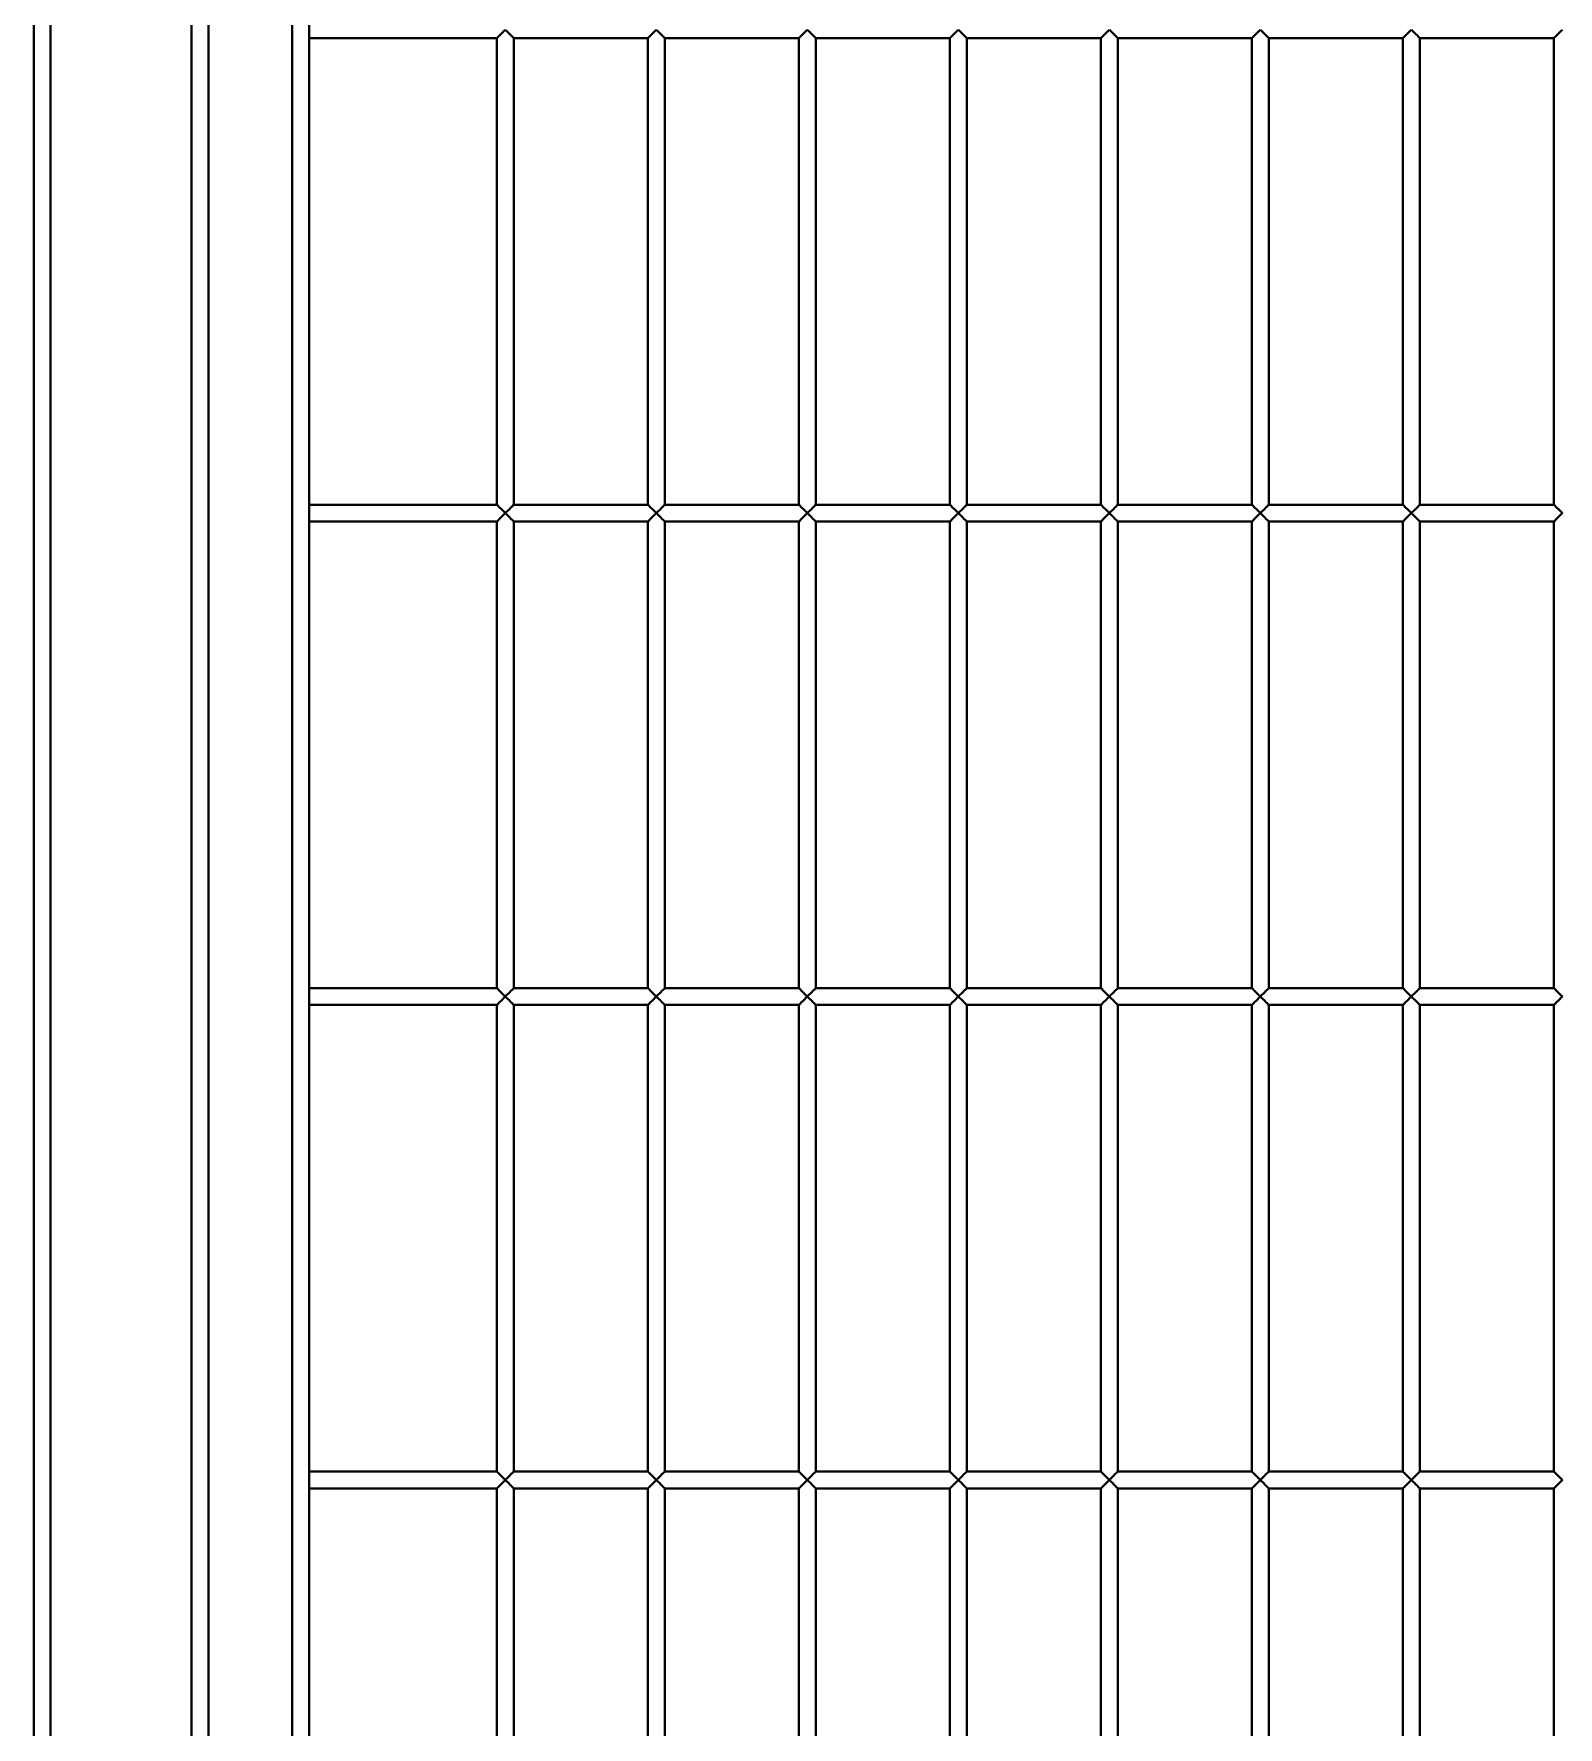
# Model space of a CAD drawing. Header units: millimetres. Extents: x 0 to 420, y 0 to 297.
# Drawn here: x 277.32 to 286.41, y 225.83 to 235.92 of the extents above; entities that cross this region are included whole.
import ezdxf

# ---------------------------------------------------------------- set-up
doc = ezdxf.new("R2010")
doc.units = ezdxf.units.MM

msp = doc.modelspace()

# ---------------------------------------------------------------- linework, layer by layer
at = {"color": 7, "linetype": 'Continuous', "lineweight": 40}
for p, q in [((277.3225, 215.8453), (277.3225, 255.8453)), ((277.4225, 255.8453), (277.4225, 215.8453)), ((278.2625, 217.8453), (278.2625, 253.8453)), ((278.3625, 253.7453), (278.3625, 217.9453)), ((278.8625, 218.4453), (278.8625, 253.2453)), ((278.9625, 253.1453), (278.9625, 218.5453)), ((278.9625, 235.8953), (280.0825, 235.8953)), ((280.0825, 235.8953), (280.0825, 233.1153)), ((280.1825, 233.1153), (280.1825, 235.8953)), ((280.1825, 235.8953), (280.9825, 235.8953)), ((280.9825, 235.8953), (280.9825, 233.1153)), ((281.0825, 233.1153), (281.0825, 235.8953)), ((281.0825, 235.8953), (281.8825, 235.8953)), ((281.8825, 235.8953), (281.8825, 233.1153)), ((281.9825, 233.1153), (281.9825, 235.8953)), ((281.9825, 235.8953), (282.7825, 235.8953)), ((282.7825, 235.8953), (282.7825, 233.1153)), ((282.8825, 233.1153), (282.8825, 235.8953)), ((282.8825, 235.8953), (283.6825, 235.8953)), ((283.6825, 235.8953), (283.6825, 233.1153)), ((283.7825, 233.1153), (283.7825, 235.8953)), ((283.7825, 235.8953), (284.5825, 235.8953)), ((284.5825, 235.8953), (284.5825, 233.1153)), ((284.6825, 233.1153), (284.6825, 235.8953)), ((284.6825, 235.8953), (285.4825, 235.8953)), ((285.4825, 235.8953), (285.4825, 233.1153)), ((285.5825, 233.1153), (285.5825, 235.8953)), ((285.5825, 235.8953), (286.3825, 235.8953)), ((286.3825, 235.8953), (286.3825, 233.1153)), ((280.0825, 233.1153), (278.9625, 233.1153)), ((280.9825, 233.1153), (280.1825, 233.1153)), ((281.8825, 233.1153), (281.0825, 233.1153)), ((282.7825, 233.1153), (281.9825, 233.1153)), ((283.6825, 233.1153), (282.8825, 233.1153)), ((284.5825, 233.1153), (283.7825, 233.1153)), ((285.4825, 233.1153), (284.6825, 233.1153)), ((286.3825, 233.1153), (285.5825, 233.1153)), ((278.9625, 233.0153), (280.0825, 233.0153)), ((280.0825, 233.0153), (280.0825, 230.2353)), ((280.1825, 230.2353), (280.1825, 233.0153)), ((280.1825, 233.0153), (280.9825, 233.0153)), ((280.9825, 233.0153), (280.9825, 230.2353)), ((281.0825, 230.2353), (281.0825, 233.0153)), ((281.0825, 233.0153), (281.8825, 233.0153)), ((281.8825, 233.0153), (281.8825, 230.2353)), ((281.9825, 230.2353), (281.9825, 233.0153)), ((281.9825, 233.0153), (282.7825, 233.0153)), ((282.7825, 233.0153), (282.7825, 230.2353)), ((282.8825, 230.2353), (282.8825, 233.0153)), ((282.8825, 233.0153), (283.6825, 233.0153)), ((283.6825, 233.0153), (283.6825, 230.2353)), ((283.7825, 230.2353), (283.7825, 233.0153)), ((283.7825, 233.0153), (284.5825, 233.0153)), ((284.5825, 233.0153), (284.5825, 230.2353)), ((284.6825, 230.2353), (284.6825, 233.0153)), ((284.6825, 233.0153), (285.4825, 233.0153)), ((285.4825, 233.0153), (285.4825, 230.2353)), ((285.5825, 230.2353), (285.5825, 233.0153)), ((285.5825, 233.0153), (286.3825, 233.0153)), ((286.3825, 233.0153), (286.3825, 230.2353)), ((280.0825, 230.2353), (278.9625, 230.2353)), ((280.9825, 230.2353), (280.1825, 230.2353)), ((281.8825, 230.2353), (281.0825, 230.2353)), ((282.7825, 230.2353), (281.9825, 230.2353)), ((283.6825, 230.2353), (282.8825, 230.2353)), ((284.5825, 230.2353), (283.7825, 230.2353)), ((285.4825, 230.2353), (284.6825, 230.2353)), ((286.3825, 230.2353), (285.5825, 230.2353)), ((278.9625, 230.1353), (280.0825, 230.1353)), ((280.0825, 230.1353), (280.0825, 227.3553)), ((280.1825, 227.3553), (280.1825, 230.1353)), ((280.1825, 230.1353), (280.9825, 230.1353)), ((280.9825, 230.1353), (280.9825, 227.3553)), ((281.0825, 227.3553), (281.0825, 230.1353)), ((281.0825, 230.1353), (281.8825, 230.1353)), ((281.8825, 230.1353), (281.8825, 227.3553)), ((281.9825, 227.3553), (281.9825, 230.1353)), ((281.9825, 230.1353), (282.7825, 230.1353)), ((282.7825, 230.1353), (282.7825, 227.3553)), ((282.8825, 227.3553), (282.8825, 230.1353)), ((282.8825, 230.1353), (283.6825, 230.1353)), ((283.6825, 230.1353), (283.6825, 227.3553)), ((283.7825, 227.3553), (283.7825, 230.1353)), ((283.7825, 230.1353), (284.5825, 230.1353)), ((284.5825, 230.1353), (284.5825, 227.3553)), ((284.6825, 227.3553), (284.6825, 230.1353)), ((284.6825, 230.1353), (285.4825, 230.1353)), ((285.4825, 230.1353), (285.4825, 227.3553)), ((285.5825, 227.3553), (285.5825, 230.1353)), ((285.5825, 230.1353), (286.3825, 230.1353)), ((286.3825, 230.1353), (286.3825, 227.3553)), ((280.0825, 227.3553), (278.9625, 227.3553)), ((280.9825, 227.3553), (280.1825, 227.3553)), ((281.8825, 227.3553), (281.0825, 227.3553)), ((282.7825, 227.3553), (281.9825, 227.3553)), ((283.6825, 227.3553), (282.8825, 227.3553)), ((284.5825, 227.3553), (283.7825, 227.3553)), ((285.4825, 227.3553), (284.6825, 227.3553)), ((286.3825, 227.3553), (285.5825, 227.3553)), ((278.9625, 227.2553), (280.0825, 227.2553)), ((280.0825, 227.2553), (280.0825, 224.4753)), ((280.1825, 224.4753), (280.1825, 227.2553)), ((280.1825, 227.2553), (280.9825, 227.2553)), ((280.9825, 227.2553), (280.9825, 224.4753)), ((281.0825, 224.4753), (281.0825, 227.2553)), ((281.0825, 227.2553), (281.8825, 227.2553)), ((281.8825, 227.2553), (281.8825, 224.4753)), ((281.9825, 224.4753), (281.9825, 227.2553)), ((281.9825, 227.2553), (282.7825, 227.2553)), ((282.7825, 227.2553), (282.7825, 224.4753)), ((282.8825, 224.4753), (282.8825, 227.2553)), ((282.8825, 227.2553), (283.6825, 227.2553)), ((283.6825, 227.2553), (283.6825, 224.4753)), ((283.7825, 224.4753), (283.7825, 227.2553)), ((283.7825, 227.2553), (284.5825, 227.2553)), ((284.5825, 227.2553), (284.5825, 224.4753)), ((284.6825, 224.4753), (284.6825, 227.2553)), ((284.6825, 227.2553), (285.4825, 227.2553)), ((285.4825, 227.2553), (285.4825, 224.4753)), ((285.5825, 224.4753), (285.5825, 227.2553)), ((285.5825, 227.2553), (286.3825, 227.2553)), ((286.3825, 227.2553), (286.3825, 224.4753))]:
    msp.add_line(p, q, dxfattribs=at)
at = {"color": 7, "linetype": 'Continuous', "lineweight": 40, "flags": 128}
for points in [[(280.1325, 235.9453), (280.1238, 235.9367), (280.1154, 235.9282), (280.1075, 235.9203), (280.1003, 235.9132), (280.0942, 235.907), (280.0892, 235.902), (280.0855, 235.8984), (280.0832, 235.8961), (280.0825, 235.8953)], [(280.1825, 235.8953), (280.1823, 235.8955), (280.1806, 235.8972), (280.1772, 235.9006), (280.1724, 235.9054), (280.1662, 235.9117), (280.1588, 235.919), (280.1505, 235.9273), (280.1417, 235.9361), (280.1325, 235.9453)], [(281.0325, 235.9453), (281.0238, 235.9367), (281.0154, 235.9282), (281.0075, 235.9203), (281.0003, 235.9132), (280.9942, 235.907), (280.9892, 235.902), (280.9855, 235.8984), (280.9832, 235.8961), (280.9825, 235.8953)], [(281.0825, 235.8953), (281.0823, 235.8955), (281.0806, 235.8972), (281.0772, 235.9006), (281.0724, 235.9054), (281.0661, 235.9117), (281.0588, 235.919), (281.0505, 235.9273), (281.0417, 235.9361), (281.0325, 235.9453)], [(281.9325, 235.9453), (281.9238, 235.9367), (281.9154, 235.9282), (281.9075, 235.9203), (281.9003, 235.9132), (281.8942, 235.907), (281.8892, 235.902), (281.8855, 235.8984), (281.8832, 235.8961), (281.8825, 235.8953)], [(281.9825, 235.8953), (281.9823, 235.8955), (281.9806, 235.8972), (281.9772, 235.9006), (281.9724, 235.9054), (281.9662, 235.9117), (281.9588, 235.919), (281.9505, 235.9273), (281.9417, 235.9361), (281.9325, 235.9453)], [(282.8325, 235.9453), (282.8238, 235.9367), (282.8154, 235.9282), (282.8075, 235.9203), (282.8003, 235.9132), (282.7942, 235.907), (282.7892, 235.902), (282.7855, 235.8984), (282.7832, 235.8961), (282.7825, 235.8953)], [(282.8825, 235.8953), (282.8823, 235.8955), (282.8806, 235.8972), (282.8772, 235.9006), (282.8724, 235.9054), (282.8662, 235.9117), (282.8588, 235.919), (282.8505, 235.9273), (282.8417, 235.9361), (282.8325, 235.9453)], [(283.7325, 235.9453), (283.7238, 235.9367), (283.7154, 235.9282), (283.7075, 235.9203), (283.7003, 235.9132), (283.6942, 235.907), (283.6892, 235.902), (283.6855, 235.8984), (283.6832, 235.8961), (283.6825, 235.8953)], [(283.7825, 235.8953), (283.7823, 235.8955), (283.7806, 235.8972), (283.7772, 235.9006), (283.7724, 235.9054), (283.7661, 235.9117), (283.7588, 235.919), (283.7505, 235.9273), (283.7417, 235.9361), (283.7325, 235.9453)], [(284.6325, 235.9453), (284.6238, 235.9367), (284.6154, 235.9282), (284.6075, 235.9203), (284.6003, 235.9132), (284.5942, 235.907), (284.5892, 235.902), (284.5855, 235.8984), (284.5832, 235.8961), (284.5825, 235.8953)], [(284.6825, 235.8953), (284.6823, 235.8955), (284.6806, 235.8972), (284.6772, 235.9006), (284.6724, 235.9054), (284.6662, 235.9117), (284.6588, 235.919), (284.6505, 235.9273), (284.6417, 235.9361), (284.6325, 235.9453)], [(285.5325, 235.9453), (285.5238, 235.9367), (285.5154, 235.9282), (285.5075, 235.9203), (285.5003, 235.9132), (285.4942, 235.907), (285.4892, 235.902), (285.4855, 235.8984), (285.4832, 235.8961), (285.4825, 235.8953)], [(285.5825, 235.8953), (285.5823, 235.8955), (285.5806, 235.8972), (285.5772, 235.9006), (285.5724, 235.9054), (285.5662, 235.9117), (285.5588, 235.919), (285.5505, 235.9273), (285.5417, 235.9361), (285.5325, 235.9453)], [(286.4325, 235.9453), (286.4238, 235.9367), (286.4154, 235.9282), (286.4075, 235.9203), (286.4003, 235.9132), (286.3942, 235.907), (286.3892, 235.902), (286.3855, 235.8984), (286.3832, 235.8961), (286.3825, 235.8953)], [(280.0825, 233.1153), (280.0832, 233.1146), (280.0855, 233.1123), (280.0892, 233.1086), (280.0942, 233.1036), (280.1003, 233.0975), (280.1075, 233.0903), (280.1154, 233.0824), (280.1238, 233.074), (280.1325, 233.0653)], [(280.1325, 233.0653), (280.1238, 233.0567), (280.1154, 233.0482), (280.1075, 233.0403), (280.1003, 233.0332), (280.0942, 233.027), (280.0892, 233.022), (280.0855, 233.0184), (280.0832, 233.0161), (280.0825, 233.0153)], [(280.1325, 233.0653), (280.1417, 233.0745), (280.1505, 233.0834), (280.1588, 233.0917), (280.1662, 233.099), (280.1724, 233.1052), (280.1772, 233.1101), (280.1806, 233.1134), (280.1823, 233.1151), (280.1825, 233.1153)], [(280.1825, 233.0153), (280.1823, 233.0155), (280.1806, 233.0172), (280.1772, 233.0206), (280.1724, 233.0254), (280.1662, 233.0317), (280.1588, 233.039), (280.1505, 233.0473), (280.1417, 233.0561), (280.1325, 233.0653)], [(280.9825, 233.1153), (280.9832, 233.1146), (280.9855, 233.1123), (280.9892, 233.1086), (280.9942, 233.1036), (281.0003, 233.0975), (281.0075, 233.0903), (281.0154, 233.0824), (281.0238, 233.074), (281.0325, 233.0653)], [(281.0325, 233.0653), (281.0238, 233.0567), (281.0154, 233.0482), (281.0075, 233.0403), (281.0003, 233.0332), (280.9942, 233.027), (280.9892, 233.022), (280.9855, 233.0184), (280.9832, 233.0161), (280.9825, 233.0153)], [(281.0325, 233.0653), (281.0417, 233.0745), (281.0505, 233.0834), (281.0588, 233.0917), (281.0661, 233.099), (281.0724, 233.1052), (281.0772, 233.1101), (281.0806, 233.1134), (281.0823, 233.1151), (281.0825, 233.1153)], [(281.0825, 233.0153), (281.0823, 233.0155), (281.0806, 233.0172), (281.0772, 233.0206), (281.0724, 233.0254), (281.0661, 233.0317), (281.0588, 233.039), (281.0505, 233.0473), (281.0417, 233.0561), (281.0325, 233.0653)], [(281.8825, 233.1153), (281.8832, 233.1146), (281.8855, 233.1123), (281.8892, 233.1086), (281.8942, 233.1036), (281.9003, 233.0975), (281.9075, 233.0903), (281.9154, 233.0824), (281.9238, 233.074), (281.9325, 233.0653)], [(281.9325, 233.0653), (281.9238, 233.0567), (281.9154, 233.0482), (281.9075, 233.0403), (281.9003, 233.0332), (281.8942, 233.027), (281.8892, 233.022), (281.8855, 233.0184), (281.8832, 233.0161), (281.8825, 233.0153)], [(281.9325, 233.0653), (281.9417, 233.0745), (281.9505, 233.0834), (281.9588, 233.0917), (281.9662, 233.099), (281.9724, 233.1052), (281.9772, 233.1101), (281.9806, 233.1134), (281.9823, 233.1151), (281.9825, 233.1153)], [(281.9825, 233.0153), (281.9823, 233.0155), (281.9806, 233.0172), (281.9772, 233.0206), (281.9724, 233.0254), (281.9662, 233.0317), (281.9588, 233.039), (281.9505, 233.0473), (281.9417, 233.0561), (281.9325, 233.0653)], [(282.7825, 233.1153), (282.7832, 233.1146), (282.7855, 233.1123), (282.7892, 233.1086), (282.7942, 233.1036), (282.8003, 233.0975), (282.8075, 233.0903), (282.8154, 233.0824), (282.8238, 233.074), (282.8325, 233.0653)], [(282.8325, 233.0653), (282.8238, 233.0567), (282.8154, 233.0482), (282.8075, 233.0403), (282.8003, 233.0332), (282.7942, 233.027), (282.7892, 233.022), (282.7855, 233.0184), (282.7832, 233.0161), (282.7825, 233.0153)], [(282.8325, 233.0653), (282.8417, 233.0745), (282.8505, 233.0834), (282.8588, 233.0917), (282.8662, 233.099), (282.8724, 233.1052), (282.8772, 233.1101), (282.8806, 233.1134), (282.8823, 233.1151), (282.8825, 233.1153)], [(282.8825, 233.0153), (282.8823, 233.0155), (282.8806, 233.0172), (282.8772, 233.0206), (282.8724, 233.0254), (282.8662, 233.0317), (282.8588, 233.039), (282.8505, 233.0473), (282.8417, 233.0561), (282.8325, 233.0653)], [(283.6825, 233.1153), (283.6832, 233.1146), (283.6855, 233.1123), (283.6892, 233.1086), (283.6942, 233.1036), (283.7003, 233.0975), (283.7075, 233.0903), (283.7154, 233.0824), (283.7238, 233.074), (283.7325, 233.0653)], [(283.7325, 233.0653), (283.7238, 233.0567), (283.7154, 233.0482), (283.7075, 233.0403), (283.7003, 233.0332), (283.6942, 233.027), (283.6892, 233.022), (283.6855, 233.0184), (283.6832, 233.0161), (283.6825, 233.0153)], [(283.7325, 233.0653), (283.7417, 233.0745), (283.7505, 233.0834), (283.7588, 233.0917), (283.7661, 233.099), (283.7724, 233.1052), (283.7772, 233.1101), (283.7806, 233.1134), (283.7823, 233.1151), (283.7825, 233.1153)], [(283.7825, 233.0153), (283.7823, 233.0155), (283.7806, 233.0172), (283.7772, 233.0206), (283.7724, 233.0254), (283.7661, 233.0317), (283.7588, 233.039), (283.7505, 233.0473), (283.7417, 233.0561), (283.7325, 233.0653)], [(284.5825, 233.1153), (284.5832, 233.1146), (284.5855, 233.1123), (284.5892, 233.1086), (284.5942, 233.1036), (284.6003, 233.0975), (284.6075, 233.0903), (284.6154, 233.0824), (284.6238, 233.074), (284.6325, 233.0653)], [(284.6325, 233.0653), (284.6238, 233.0567), (284.6154, 233.0482), (284.6075, 233.0403), (284.6003, 233.0332), (284.5942, 233.027), (284.5892, 233.022), (284.5855, 233.0184), (284.5832, 233.0161), (284.5825, 233.0153)], [(284.6325, 233.0653), (284.6417, 233.0745), (284.6505, 233.0834), (284.6588, 233.0917), (284.6662, 233.099), (284.6724, 233.1052), (284.6772, 233.1101), (284.6806, 233.1134), (284.6823, 233.1151), (284.6825, 233.1153)], [(284.6825, 233.0153), (284.6823, 233.0155), (284.6806, 233.0172), (284.6772, 233.0206), (284.6724, 233.0254), (284.6662, 233.0317), (284.6588, 233.039), (284.6505, 233.0473), (284.6417, 233.0561), (284.6325, 233.0653)], [(285.4825, 233.1153), (285.4832, 233.1146), (285.4855, 233.1123), (285.4892, 233.1086), (285.4942, 233.1036), (285.5003, 233.0975), (285.5075, 233.0903), (285.5154, 233.0824), (285.5238, 233.074), (285.5325, 233.0653)], [(285.5325, 233.0653), (285.5238, 233.0567), (285.5154, 233.0482), (285.5075, 233.0403), (285.5003, 233.0332), (285.4942, 233.027), (285.4892, 233.022), (285.4855, 233.0184), (285.4832, 233.0161), (285.4825, 233.0153)], [(285.5325, 233.0653), (285.5417, 233.0745), (285.5505, 233.0834), (285.5588, 233.0917), (285.5662, 233.099), (285.5724, 233.1052), (285.5772, 233.1101), (285.5806, 233.1134), (285.5823, 233.1151), (285.5825, 233.1153)], [(285.5825, 233.0153), (285.5823, 233.0155), (285.5806, 233.0172), (285.5772, 233.0206), (285.5724, 233.0254), (285.5662, 233.0317), (285.5588, 233.039), (285.5505, 233.0473), (285.5417, 233.0561), (285.5325, 233.0653)], [(286.3825, 233.1153), (286.3832, 233.1146), (286.3855, 233.1123), (286.3892, 233.1086), (286.3942, 233.1036), (286.4003, 233.0975), (286.4075, 233.0903), (286.4154, 233.0824), (286.4238, 233.074), (286.4325, 233.0653)], [(286.4325, 233.0653), (286.4238, 233.0567), (286.4154, 233.0482), (286.4075, 233.0403), (286.4003, 233.0332), (286.3942, 233.027), (286.3892, 233.022), (286.3855, 233.0184), (286.3832, 233.0161), (286.3825, 233.0153)], [(280.0825, 230.2353), (280.0832, 230.2346), (280.0855, 230.2323), (280.0892, 230.2286), (280.0942, 230.2236), (280.1003, 230.2175), (280.1075, 230.2103), (280.1154, 230.2024), (280.1238, 230.194), (280.1325, 230.1853)], [(280.1325, 230.1853), (280.1417, 230.1945), (280.1505, 230.2034), (280.1588, 230.2117), (280.1662, 230.219), (280.1724, 230.2252), (280.1772, 230.2301), (280.1806, 230.2334), (280.1823, 230.2351), (280.1825, 230.2353)], [(280.9825, 230.2353), (280.9832, 230.2346), (280.9855, 230.2323), (280.9892, 230.2286), (280.9942, 230.2236), (281.0003, 230.2175), (281.0075, 230.2103), (281.0154, 230.2024), (281.0238, 230.194), (281.0325, 230.1853)], [(281.0325, 230.1853), (281.0417, 230.1945), (281.0505, 230.2034), (281.0588, 230.2117), (281.0661, 230.219), (281.0724, 230.2252), (281.0772, 230.2301), (281.0806, 230.2334), (281.0823, 230.2351), (281.0825, 230.2353)], [(281.8825, 230.2353), (281.8832, 230.2346), (281.8855, 230.2323), (281.8892, 230.2286), (281.8942, 230.2236), (281.9003, 230.2175), (281.9075, 230.2103), (281.9154, 230.2024), (281.9238, 230.194), (281.9325, 230.1853)], [(281.9325, 230.1853), (281.9417, 230.1945), (281.9505, 230.2034), (281.9588, 230.2117), (281.9662, 230.219), (281.9724, 230.2252), (281.9772, 230.2301), (281.9806, 230.2334), (281.9823, 230.2351), (281.9825, 230.2353)], [(282.7825, 230.2353), (282.7832, 230.2346), (282.7855, 230.2323), (282.7892, 230.2286), (282.7942, 230.2236), (282.8003, 230.2175), (282.8075, 230.2103), (282.8154, 230.2024), (282.8238, 230.194), (282.8325, 230.1853)], [(282.8325, 230.1853), (282.8417, 230.1945), (282.8505, 230.2034), (282.8588, 230.2117), (282.8662, 230.219), (282.8724, 230.2252), (282.8772, 230.2301), (282.8806, 230.2334), (282.8823, 230.2351), (282.8825, 230.2353)], [(283.6825, 230.2353), (283.6832, 230.2346), (283.6855, 230.2323), (283.6892, 230.2286), (283.6942, 230.2236), (283.7003, 230.2175), (283.7075, 230.2103), (283.7154, 230.2024), (283.7238, 230.194), (283.7325, 230.1853)], [(283.7325, 230.1853), (283.7417, 230.1945), (283.7505, 230.2034), (283.7588, 230.2117), (283.7661, 230.219), (283.7724, 230.2252), (283.7772, 230.2301), (283.7806, 230.2334), (283.7823, 230.2351), (283.7825, 230.2353)], [(284.5825, 230.2353), (284.5832, 230.2346), (284.5855, 230.2323), (284.5892, 230.2286), (284.5942, 230.2236), (284.6003, 230.2175), (284.6075, 230.2103), (284.6154, 230.2024), (284.6238, 230.194), (284.6325, 230.1853)], [(284.6325, 230.1853), (284.6417, 230.1945), (284.6505, 230.2034), (284.6588, 230.2117), (284.6662, 230.219), (284.6724, 230.2252), (284.6772, 230.2301), (284.6806, 230.2334), (284.6823, 230.2351), (284.6825, 230.2353)], [(285.4825, 230.2353), (285.4832, 230.2346), (285.4855, 230.2323), (285.4892, 230.2286), (285.4942, 230.2236), (285.5003, 230.2175), (285.5075, 230.2103), (285.5154, 230.2024), (285.5238, 230.194), (285.5325, 230.1853)], [(285.5325, 230.1853), (285.5417, 230.1945), (285.5505, 230.2034), (285.5588, 230.2117), (285.5662, 230.219), (285.5724, 230.2252), (285.5772, 230.2301), (285.5806, 230.2334), (285.5823, 230.2351), (285.5825, 230.2353)], [(286.3825, 230.2353), (286.3832, 230.2346), (286.3855, 230.2323), (286.3892, 230.2286), (286.3942, 230.2236), (286.4003, 230.2175), (286.4075, 230.2103), (286.4154, 230.2024), (286.4238, 230.194), (286.4325, 230.1853)], [(280.1325, 230.1853), (280.1238, 230.1767), (280.1154, 230.1682), (280.1075, 230.1603), (280.1003, 230.1532), (280.0942, 230.147), (280.0892, 230.142), (280.0855, 230.1384), (280.0832, 230.1361), (280.0825, 230.1353)], [(280.1825, 230.1353), (280.1823, 230.1355), (280.1806, 230.1372), (280.1772, 230.1406), (280.1724, 230.1454), (280.1662, 230.1517), (280.1588, 230.159), (280.1505, 230.1673), (280.1417, 230.1761), (280.1325, 230.1853)], [(281.0325, 230.1853), (281.0238, 230.1767), (281.0154, 230.1682), (281.0075, 230.1603), (281.0003, 230.1532), (280.9942, 230.147), (280.9892, 230.142), (280.9855, 230.1384), (280.9832, 230.1361), (280.9825, 230.1353)], [(281.0825, 230.1353), (281.0823, 230.1355), (281.0806, 230.1372), (281.0772, 230.1406), (281.0724, 230.1454), (281.0661, 230.1517), (281.0588, 230.159), (281.0505, 230.1673), (281.0417, 230.1761), (281.0325, 230.1853)], [(281.9325, 230.1853), (281.9238, 230.1767), (281.9154, 230.1682), (281.9075, 230.1603), (281.9003, 230.1532), (281.8942, 230.147), (281.8892, 230.142), (281.8855, 230.1384), (281.8832, 230.1361), (281.8825, 230.1353)], [(281.9825, 230.1353), (281.9823, 230.1355), (281.9806, 230.1372), (281.9772, 230.1406), (281.9724, 230.1454), (281.9662, 230.1517), (281.9588, 230.159), (281.9505, 230.1673), (281.9417, 230.1761), (281.9325, 230.1853)], [(282.8325, 230.1853), (282.8238, 230.1767), (282.8154, 230.1682), (282.8075, 230.1603), (282.8003, 230.1532), (282.7942, 230.147), (282.7892, 230.142), (282.7855, 230.1384), (282.7832, 230.1361), (282.7825, 230.1353)], [(282.8825, 230.1353), (282.8823, 230.1355), (282.8806, 230.1372), (282.8772, 230.1406), (282.8724, 230.1454), (282.8662, 230.1517), (282.8588, 230.159), (282.8505, 230.1673), (282.8417, 230.1761), (282.8325, 230.1853)], [(283.7325, 230.1853), (283.7238, 230.1767), (283.7154, 230.1682), (283.7075, 230.1603), (283.7003, 230.1532), (283.6942, 230.147), (283.6892, 230.142), (283.6855, 230.1384), (283.6832, 230.1361), (283.6825, 230.1353)], [(283.7825, 230.1353), (283.7823, 230.1355), (283.7806, 230.1372), (283.7772, 230.1406), (283.7724, 230.1454), (283.7661, 230.1517), (283.7588, 230.159), (283.7505, 230.1673), (283.7417, 230.1761), (283.7325, 230.1853)], [(284.6325, 230.1853), (284.6238, 230.1767), (284.6154, 230.1682), (284.6075, 230.1603), (284.6003, 230.1532), (284.5942, 230.147), (284.5892, 230.142), (284.5855, 230.1384), (284.5832, 230.1361), (284.5825, 230.1353)], [(284.6825, 230.1353), (284.6823, 230.1355), (284.6806, 230.1372), (284.6772, 230.1406), (284.6724, 230.1454), (284.6662, 230.1517), (284.6588, 230.159), (284.6505, 230.1673), (284.6417, 230.1761), (284.6325, 230.1853)], [(285.5325, 230.1853), (285.5238, 230.1767), (285.5154, 230.1682), (285.5075, 230.1603), (285.5003, 230.1532), (285.4942, 230.147), (285.4892, 230.142), (285.4855, 230.1384), (285.4832, 230.1361), (285.4825, 230.1353)], [(285.5825, 230.1353), (285.5823, 230.1355), (285.5806, 230.1372), (285.5772, 230.1406), (285.5724, 230.1454), (285.5662, 230.1517), (285.5588, 230.159), (285.5505, 230.1673), (285.5417, 230.1761), (285.5325, 230.1853)], [(286.4325, 230.1853), (286.4238, 230.1767), (286.4154, 230.1682), (286.4075, 230.1603), (286.4003, 230.1532), (286.3942, 230.147), (286.3892, 230.142), (286.3855, 230.1384), (286.3832, 230.1361), (286.3825, 230.1353)], [(280.0825, 227.3553), (280.0832, 227.3546), (280.0855, 227.3523), (280.0892, 227.3486), (280.0942, 227.3436), (280.1003, 227.3375), (280.1075, 227.3303), (280.1154, 227.3224), (280.1238, 227.314), (280.1325, 227.3053)], [(280.1325, 227.3053), (280.1238, 227.2967), (280.1154, 227.2882), (280.1075, 227.2803), (280.1003, 227.2732), (280.0942, 227.267), (280.0892, 227.262), (280.0855, 227.2584), (280.0832, 227.2561), (280.0825, 227.2553)], [(280.1325, 227.3053), (280.1417, 227.3145), (280.1505, 227.3234), (280.1588, 227.3317), (280.1662, 227.339), (280.1724, 227.3452), (280.1772, 227.3501), (280.1806, 227.3534), (280.1823, 227.3551), (280.1825, 227.3553)], [(280.1825, 227.2553), (280.1823, 227.2555), (280.1806, 227.2572), (280.1772, 227.2606), (280.1724, 227.2654), (280.1662, 227.2717), (280.1588, 227.279), (280.1505, 227.2873), (280.1417, 227.2961), (280.1325, 227.3053)], [(280.9825, 227.3553), (280.9832, 227.3546), (280.9855, 227.3523), (280.9892, 227.3486), (280.9942, 227.3436), (281.0003, 227.3375), (281.0075, 227.3303), (281.0154, 227.3224), (281.0238, 227.314), (281.0325, 227.3053)], [(281.0325, 227.3053), (281.0238, 227.2967), (281.0154, 227.2882), (281.0075, 227.2803), (281.0003, 227.2732), (280.9942, 227.267), (280.9892, 227.262), (280.9855, 227.2584), (280.9832, 227.2561), (280.9825, 227.2553)], [(281.0325, 227.3053), (281.0417, 227.3145), (281.0505, 227.3234), (281.0588, 227.3317), (281.0661, 227.339), (281.0724, 227.3452), (281.0772, 227.3501), (281.0806, 227.3534), (281.0823, 227.3551), (281.0825, 227.3553)], [(281.0825, 227.2553), (281.0823, 227.2555), (281.0806, 227.2572), (281.0772, 227.2606), (281.0724, 227.2654), (281.0661, 227.2717), (281.0588, 227.279), (281.0505, 227.2873), (281.0417, 227.2961), (281.0325, 227.3053)], [(281.8825, 227.3553), (281.8832, 227.3546), (281.8855, 227.3523), (281.8892, 227.3486), (281.8942, 227.3436), (281.9003, 227.3375), (281.9075, 227.3303), (281.9154, 227.3224), (281.9238, 227.314), (281.9325, 227.3053)], [(281.9325, 227.3053), (281.9238, 227.2967), (281.9154, 227.2882), (281.9075, 227.2803), (281.9003, 227.2732), (281.8942, 227.267), (281.8892, 227.262), (281.8855, 227.2584), (281.8832, 227.2561), (281.8825, 227.2553)], [(281.9325, 227.3053), (281.9417, 227.3145), (281.9505, 227.3234), (281.9588, 227.3317), (281.9662, 227.339), (281.9724, 227.3452), (281.9772, 227.3501), (281.9806, 227.3534), (281.9823, 227.3551), (281.9825, 227.3553)], [(281.9825, 227.2553), (281.9823, 227.2555), (281.9806, 227.2572), (281.9772, 227.2606), (281.9724, 227.2654), (281.9662, 227.2717), (281.9588, 227.279), (281.9505, 227.2873), (281.9417, 227.2961), (281.9325, 227.3053)], [(282.7825, 227.3553), (282.7832, 227.3546), (282.7855, 227.3523), (282.7892, 227.3486), (282.7942, 227.3436), (282.8003, 227.3375), (282.8075, 227.3303), (282.8154, 227.3224), (282.8238, 227.314), (282.8325, 227.3053)], [(282.8325, 227.3053), (282.8238, 227.2967), (282.8154, 227.2882), (282.8075, 227.2803), (282.8003, 227.2732), (282.7942, 227.267), (282.7892, 227.262), (282.7855, 227.2584), (282.7832, 227.2561), (282.7825, 227.2553)], [(282.8325, 227.3053), (282.8417, 227.3145), (282.8505, 227.3234), (282.8588, 227.3317), (282.8662, 227.339), (282.8724, 227.3452), (282.8772, 227.3501), (282.8806, 227.3534), (282.8823, 227.3551), (282.8825, 227.3553)], [(282.8825, 227.2553), (282.8823, 227.2555), (282.8806, 227.2572), (282.8772, 227.2606), (282.8724, 227.2654), (282.8662, 227.2717), (282.8588, 227.279), (282.8505, 227.2873), (282.8417, 227.2961), (282.8325, 227.3053)], [(283.6825, 227.3553), (283.6832, 227.3546), (283.6855, 227.3523), (283.6892, 227.3486), (283.6942, 227.3436), (283.7003, 227.3375), (283.7075, 227.3303), (283.7154, 227.3224), (283.7238, 227.314), (283.7325, 227.3053)], [(283.7325, 227.3053), (283.7238, 227.2967), (283.7154, 227.2882), (283.7075, 227.2803), (283.7003, 227.2732), (283.6942, 227.267), (283.6892, 227.262), (283.6855, 227.2584), (283.6832, 227.2561), (283.6825, 227.2553)], [(283.7325, 227.3053), (283.7417, 227.3145), (283.7505, 227.3234), (283.7588, 227.3317), (283.7661, 227.339), (283.7724, 227.3452), (283.7772, 227.3501), (283.7806, 227.3534), (283.7823, 227.3551), (283.7825, 227.3553)], [(283.7825, 227.2553), (283.7823, 227.2555), (283.7806, 227.2572), (283.7772, 227.2606), (283.7724, 227.2654), (283.7661, 227.2717), (283.7588, 227.279), (283.7505, 227.2873), (283.7417, 227.2961), (283.7325, 227.3053)], [(284.5825, 227.3553), (284.5832, 227.3546), (284.5855, 227.3523), (284.5892, 227.3486), (284.5942, 227.3436), (284.6003, 227.3375), (284.6075, 227.3303), (284.6154, 227.3224), (284.6238, 227.314), (284.6325, 227.3053)], [(284.6325, 227.3053), (284.6238, 227.2967), (284.6154, 227.2882), (284.6075, 227.2803), (284.6003, 227.2732), (284.5942, 227.267), (284.5892, 227.262), (284.5855, 227.2584), (284.5832, 227.2561), (284.5825, 227.2553)], [(284.6325, 227.3053), (284.6417, 227.3145), (284.6505, 227.3234), (284.6588, 227.3317), (284.6662, 227.339), (284.6724, 227.3452), (284.6772, 227.3501), (284.6806, 227.3534), (284.6823, 227.3551), (284.6825, 227.3553)], [(284.6825, 227.2553), (284.6823, 227.2555), (284.6806, 227.2572), (284.6772, 227.2606), (284.6724, 227.2654), (284.6662, 227.2717), (284.6588, 227.279), (284.6505, 227.2873), (284.6417, 227.2961), (284.6325, 227.3053)], [(285.4825, 227.3553), (285.4832, 227.3546), (285.4855, 227.3523), (285.4892, 227.3486), (285.4942, 227.3436), (285.5003, 227.3375), (285.5075, 227.3303), (285.5154, 227.3224), (285.5238, 227.314), (285.5325, 227.3053)], [(285.5325, 227.3053), (285.5238, 227.2967), (285.5154, 227.2882), (285.5075, 227.2803), (285.5003, 227.2732), (285.4942, 227.267), (285.4892, 227.262), (285.4855, 227.2584), (285.4832, 227.2561), (285.4825, 227.2553)], [(285.5325, 227.3053), (285.5417, 227.3145), (285.5505, 227.3234), (285.5588, 227.3317), (285.5662, 227.339), (285.5724, 227.3452), (285.5772, 227.3501), (285.5806, 227.3534), (285.5823, 227.3551), (285.5825, 227.3553)], [(285.5825, 227.2553), (285.5823, 227.2555), (285.5806, 227.2572), (285.5772, 227.2606), (285.5724, 227.2654), (285.5662, 227.2717), (285.5588, 227.279), (285.5505, 227.2873), (285.5417, 227.2961), (285.5325, 227.3053)], [(286.3825, 227.3553), (286.3832, 227.3546), (286.3855, 227.3523), (286.3892, 227.3486), (286.3942, 227.3436), (286.4003, 227.3375), (286.4075, 227.3303), (286.4154, 227.3224), (286.4238, 227.314), (286.4325, 227.3053)], [(286.4325, 227.3053), (286.4238, 227.2967), (286.4154, 227.2882), (286.4075, 227.2803), (286.4003, 227.2732), (286.3942, 227.267), (286.3892, 227.262), (286.3855, 227.2584), (286.3832, 227.2561), (286.3825, 227.2553)]]:
    msp.add_lwpolyline(points, dxfattribs=at)

doc.saveas('drawing.dxf')
